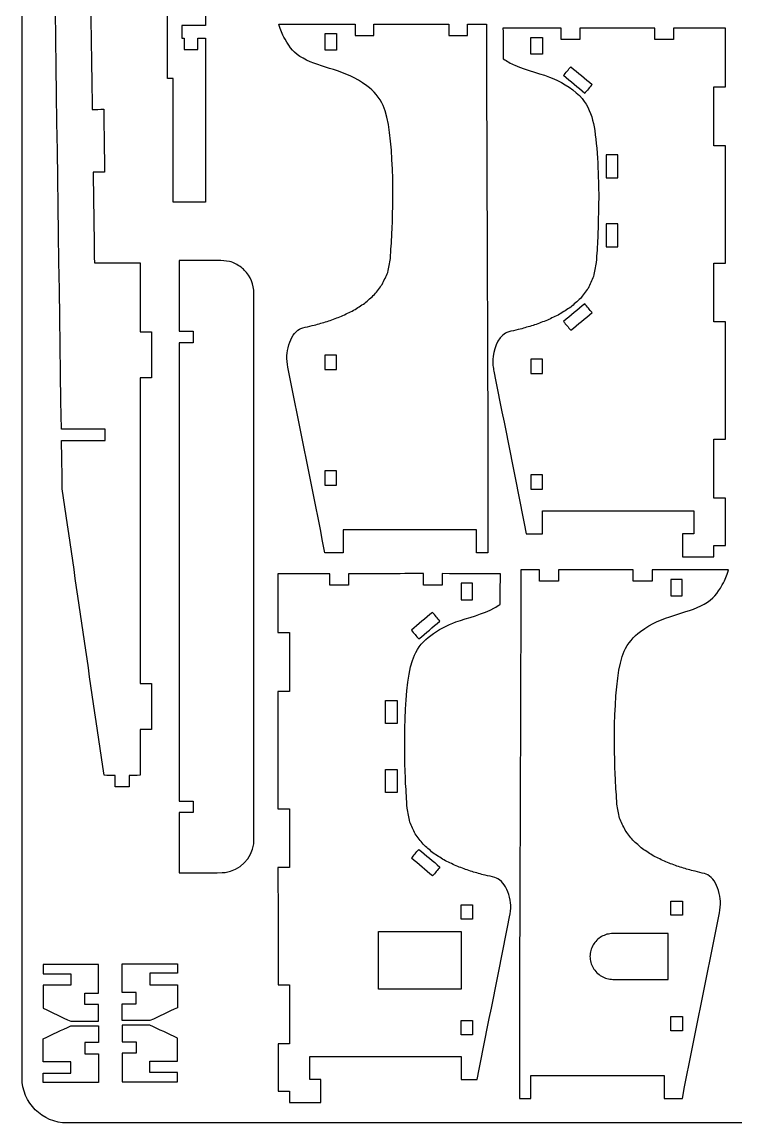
# Model space of a CAD drawing. Extents: x 1449 to 2334, y 110 to 990.
# Drawn here: x 1449.5 to 1607.7, y 109.9 to 354 of the extents above; entities that cross this region are included whole.
import ezdxf

# ---------------------------------------------------------------- set-up
doc = ezdxf.new("R2010")
doc.units = 0
doc.layers.get('0').update_dxf_attribs({"linetype": 'CONTINUOUS'})

msp = doc.modelspace()

# ---------------------------------------------------------------- linework, layer by layer
at = {"color": 175}
for p, q in [((1449.477645, 119.85946), (1449.477645, 539.85946)), ((1729.477645, 109.85946), (1459.477645, 109.85946))]:
    msp.add_line(p, q, dxfattribs=at)
at = {"color": 3}
for p, q in [((1577.309745, 316.04396), (1577.109045, 306.17486)), ((1495.453245, 300.92576), (1493.552845, 301.17596))]:
    msp.add_line(p, q, dxfattribs=at)
for points in [[(1458.205645, 263.74326), (1457.252645, 329.69076), (1456.299645, 395.63836), (1455.346645, 461.58576)], [(1481.737245, 341.47936), (1481.737245, 362.79356), (1481.737245, 384.10776), (1481.737245, 405.42196)], [(1490.183045, 393.66356), (1490.183045, 380.18826), (1490.183045, 366.71306), (1490.183045, 353.23786)], [(1464.489845, 372.28556), (1464.671145, 359.73786), (1464.852445, 347.19026), (1465.033645, 334.64266)], [(1490.183045, 353.23786), (1488.428845, 353.23786), (1486.674745, 353.23786), (1484.920545, 353.23786)], [(1484.920545, 353.23786), (1484.920545, 352.30696), (1484.920545, 351.37616), (1484.920545, 350.44536)], [(1506.401345, 353.58166), (1512.050445, 353.58356), (1517.699745, 353.58566), (1523.348845, 353.58766)], [(1507.776645, 350.22336), (1507.054045, 351.59406), (1506.811845, 352.08386), (1506.401345, 353.58166)], [(1523.348845, 353.58766), (1523.348745, 352.73786), (1523.348745, 351.88796), (1523.348645, 351.03826)], [(1527.501445, 351.03746), (1527.501545, 351.88726), (1527.501645, 352.73716), (1527.501645, 353.58696)], [(1527.501645, 353.58696), (1533.038745, 353.58596), (1538.575845, 353.58496), (1544.112845, 353.58396)], [(1544.112845, 353.58396), (1544.112745, 352.73416), (1544.112645, 351.88436), (1544.112545, 351.03456)], [(1548.265445, 351.03386), (1548.265545, 351.88366), (1548.265545, 352.73346), (1548.265645, 353.58326)], [(1548.265645, 353.58326), (1549.645245, 353.57996), (1551.024945, 353.57686), (1552.404645, 353.57356)], [(1552.404645, 353.57356), (1552.514645, 323.12246), (1552.624645, 292.67146), (1552.734645, 262.22026)], [(1568.972445, 352.68586), (1564.679645, 352.68836), (1560.386945, 352.69076), (1556.094245, 352.69336)], [(1556.094245, 352.69336), (1556.110945, 350.42756), (1556.127645, 348.16186), (1556.144345, 345.89616)], [(1568.972645, 350.13606), (1568.972545, 350.98596), (1568.972545, 351.83596), (1568.972445, 352.68586)], [(1589.738045, 352.68866), (1584.200545, 352.68786), (1578.663145, 352.68706), (1573.125645, 352.68636)], [(1573.125645, 352.68636), (1573.125645, 351.83646), (1573.125645, 350.98656), (1573.125745, 350.13676)], [(1589.738245, 350.13896), (1589.738145, 350.98886), (1589.738145, 351.83876), (1589.738045, 352.68866)], [(1605.404145, 352.69976), (1601.566445, 352.69616), (1597.728845, 352.69276), (1593.891145, 352.68926)], [(1593.891145, 352.68926), (1593.891245, 351.83936), (1593.891245, 350.98936), (1593.891345, 350.13956)], [(1605.405545, 339.63036), (1605.405145, 343.98676), (1605.404545, 348.34336), (1605.404145, 352.69976)], [(1484.920545, 350.44536), (1485.080545, 350.44536), (1485.240645, 350.44536), (1485.400645, 350.44536)], [(1485.400645, 350.44536), (1485.400645, 349.59716), (1485.400645, 348.74896), (1485.400645, 347.90086)], [(1488.460145, 347.90086), (1488.460145, 348.75136), (1488.460145, 349.60176), (1488.460145, 350.45226)], [(1488.460145, 350.45226), (1489.034345, 350.45226), (1489.608745, 350.45226), (1490.183045, 350.45226)], [(1490.183045, 350.45226), (1490.183045, 338.33386), (1490.183045, 326.21556), (1490.183045, 314.09706)], [(1511.780645, 345.97836), (1509.710445, 347.14416), (1508.947845, 348.27926), (1507.776645, 350.22336)], [(1523.348645, 351.03826), (1524.732945, 351.03796), (1526.117145, 351.03776), (1527.501445, 351.03746)], [(1544.112545, 351.03456), (1545.496845, 351.03436), (1546.881145, 351.03416), (1548.265445, 351.03386)], [(1573.125745, 350.13676), (1571.741445, 350.13656), (1570.357045, 350.13626), (1568.972645, 350.13606)], [(1593.891345, 350.13956), (1592.506945, 350.13936), (1591.122545, 350.13916), (1589.738245, 350.13896)], [(1485.400645, 347.90086), (1486.420445, 347.90086), (1487.440345, 347.90086), (1488.460145, 347.90086)], [(1525.909645, 339.90106), (1520.965345, 343.64066), (1515.894945, 343.66136), (1511.780645, 345.97836)], [(1556.144345, 345.89616), (1557.122845, 345.27506), (1557.665445, 344.91276), (1558.757245, 344.42566)], [(1558.757245, 344.42566), (1561.215745, 343.32886), (1564.870745, 342.53106), (1567.382945, 341.43376)], [(1482.961045, 341.47936), (1482.553045, 341.47936), (1482.145245, 341.47936), (1481.737245, 341.47936)], [(1482.961045, 314.09706), (1482.961045, 323.22446), (1482.961045, 332.35196), (1482.961045, 341.47936)], [(1529.531245, 335.49246), (1528.731645, 337.24906), (1527.442445, 338.74176), (1525.909645, 339.90106)], [(1567.382945, 341.43376), (1569.488745, 340.51386), (1572.181845, 338.81916), (1573.657745, 337.03486)], [(1602.856445, 339.63006), (1603.706145, 339.63016), (1604.555845, 339.63026), (1605.405545, 339.63036)], [(1602.857545, 326.60136), (1602.857145, 330.94426), (1602.856845, 335.28716), (1602.856445, 339.63006)], [(1573.657745, 337.03486), (1574.938645, 335.48616), (1575.727145, 333.47056), (1576.149845, 331.52286)], [(1465.033645, 334.64266), (1465.883445, 334.65496), (1466.733145, 334.66726), (1467.582945, 334.67956)], [(1467.582945, 334.67956), (1467.650045, 330.04156), (1467.717045, 325.40356), (1467.784045, 320.76556)], [(1531.469245, 307.05906), (1531.799045, 313.07826), (1532.091245, 329.86806), (1529.531245, 335.49246)], [(1576.149845, 331.52286), (1576.960445, 327.78886), (1577.278945, 319.99436), (1577.309745, 316.04396)], [(1605.407145, 326.60156), (1604.557245, 326.60156), (1603.707445, 326.60146), (1602.857545, 326.60136)], [(1605.409245, 300.54356), (1605.408545, 309.22956), (1605.407845, 317.91556), (1605.407145, 326.60156)], [(1467.784045, 320.76556), (1466.934345, 320.75326), (1466.084545, 320.74086), (1465.234845, 320.72856)], [(1465.234845, 320.72856), (1465.330545, 314.02076), (1465.426245, 307.31306), (1465.521845, 300.60516)], [(1490.183045, 314.09706), (1487.775645, 314.09706), (1485.368345, 314.09706), (1482.961045, 314.09706)], [(1531.139145, 301.58756), (1531.249145, 303.41146), (1531.359245, 305.23516), (1531.469245, 307.05906)], [(1577.109045, 306.17486), (1576.999345, 304.35086), (1576.889645, 302.52686), (1576.779945, 300.70286)], [(1465.521845, 300.60516), (1468.895145, 300.60536), (1472.268245, 300.60546), (1475.641445, 300.60566)], [(1475.641445, 300.60566), (1475.641445, 295.50656), (1475.641445, 290.40736), (1475.641445, 285.30826)], [(1493.552845, 301.17596), (1490.460745, 301.17596), (1487.368645, 301.17596), (1484.276545, 301.17596)], [(1484.276545, 301.17596), (1484.276545, 295.93366), (1484.276545, 290.69146), (1484.276545, 285.44916)], [(1498.022745, 299.65856), (1497.161445, 300.23416), (1496.497245, 300.64596), (1495.453245, 300.92576)], [(1530.547945, 298.50616), (1530.745045, 299.53326), (1530.942045, 300.56046), (1531.139145, 301.58756)], [(1576.779945, 300.70286), (1576.582945, 299.67556), (1576.386045, 298.64826), (1576.189145, 297.62086)], [(1602.859745, 300.54326), (1603.709645, 300.54336), (1604.559345, 300.54346), (1605.409245, 300.54356)], [(1602.860945, 287.51436), (1602.860545, 291.85736), (1602.860045, 296.20026), (1602.859745, 300.54326)], [(1498.744945, 299.02536), (1498.504245, 299.23636), (1498.263445, 299.44746), (1498.022745, 299.65856)], [(1500.895545, 293.83326), (1500.830745, 295.81046), (1500.159445, 297.61086), (1498.744945, 299.02536)], [(1529.338745, 295.85136), (1529.741845, 296.73636), (1530.144845, 297.62116), (1530.547945, 298.50616)], [(1527.609945, 293.58796), (1528.186245, 294.34246), (1528.762545, 295.09696), (1529.338745, 295.85136)], [(1576.189145, 297.62086), (1575.786245, 296.73576), (1575.383245, 295.85076), (1574.980345, 294.96556)], [(1500.895545, 172.71606), (1500.895545, 213.08846), (1500.895545, 253.46086), (1500.895545, 293.83326)], [(1525.460045, 291.68036), (1526.176745, 292.31626), (1526.893345, 292.95206), (1527.609945, 293.58796)], [(1574.980345, 294.96556), (1574.404245, 294.21086), (1573.828045, 293.45616), (1573.251845, 292.70146)], [(1522.987345, 290.09296), (1523.811545, 290.62206), (1524.635845, 291.15116), (1525.460045, 291.68036)], [(1571.102245, 290.79296), (1570.278045, 290.26356), (1569.453845, 289.73396), (1568.629645, 289.20456)], [(1573.251845, 292.70146), (1572.535345, 292.06526), (1571.818745, 291.42916), (1571.102245, 290.79296)], [(1517.467245, 287.73706), (1518.408245, 288.08806), (1519.349245, 288.43916), (1520.290245, 288.79026)], [(1520.290245, 288.79026), (1521.189345, 289.22456), (1522.088345, 289.65866), (1522.987345, 290.09296)], [(1568.629645, 289.20456), (1567.730645, 288.77006), (1566.831545, 288.33556), (1565.932645, 287.90096)], [(1509.614845, 284.57616), (1509.914045, 285.00096), (1510.564845, 285.66746), (1511.019545, 285.92096)], [(1511.019545, 285.92096), (1511.636145, 286.26466), (1513.852545, 286.69436), (1514.616445, 286.89756)], [(1514.616445, 286.89756), (1515.566645, 287.17736), (1516.516945, 287.45716), (1517.467245, 287.73706)], [(1560.258745, 286.00616), (1559.494145, 285.80256), (1557.278945, 285.37256), (1556.661745, 285.02826)], [(1563.109445, 286.84666), (1562.159245, 286.56656), (1561.208945, 286.28626), (1560.258745, 286.00616)], [(1565.932645, 287.90096), (1564.991545, 287.54956), (1564.050545, 287.19806), (1563.109445, 286.84666)], [(1605.410445, 287.51466), (1604.560545, 287.51456), (1603.710745, 287.51446), (1602.860945, 287.51436)], [(1605.412645, 261.49696), (1605.411845, 270.16946), (1605.411145, 278.84216), (1605.410445, 287.51466)], [(1475.641445, 285.30826), (1476.491345, 285.30826), (1477.341145, 285.30836), (1478.190945, 285.30836)], [(1478.190945, 285.30836), (1478.190945, 281.90896), (1478.190945, 278.50956), (1478.190945, 275.11006)], [(1484.276545, 285.44916), (1485.328945, 285.44916), (1486.381445, 285.44916), (1487.433845, 285.44916)], [(1487.433845, 285.44916), (1487.433845, 284.59926), (1487.433845, 283.74946), (1487.433845, 282.89956)], [(1508.189145, 280.05626), (1508.253745, 281.50546), (1508.774745, 283.38326), (1509.614845, 284.57616)], [(1556.661745, 285.02826), (1554.880445, 284.03436), (1553.852645, 281.03966), (1553.832245, 279.16226)], [(1487.433845, 282.89956), (1486.381445, 282.89956), (1485.328945, 282.89956), (1484.276545, 282.89956)], [(1484.276545, 282.89956), (1484.276545, 249.01166), (1484.276545, 215.12366), (1484.276545, 181.23566)], [(1508.434945, 277.46706), (1508.275945, 278.33356), (1508.149345, 279.16316), (1508.189145, 280.05626)], [(1553.832245, 279.16226), (1553.841945, 278.72966), (1553.851745, 278.29716), (1553.861445, 277.86456)], [(1516.633745, 236.32816), (1513.900845, 250.04116), (1511.167845, 263.75406), (1508.434945, 277.46706)], [(1553.861445, 277.86456), (1553.933845, 277.43396), (1554.006045, 277.00346), (1554.078345, 276.57286)], [(1554.078345, 276.57286), (1556.474445, 264.56066), (1558.870645, 252.54856), (1561.266745, 240.53636)], [(1478.190945, 275.11006), (1477.341245, 275.11006), (1476.491345, 275.10996), (1475.641545, 275.10996)], [(1475.641545, 275.10996), (1475.641645, 252.52616), (1475.641645, 229.94226), (1475.641745, 207.35846)], [(1467.882445, 263.74366), (1464.656845, 263.74356), (1461.431245, 263.74336), (1458.205645, 263.74326)], [(1467.882445, 261.19406), (1467.882445, 262.04396), (1467.882445, 262.89376), (1467.882445, 263.74366)], [(1552.734645, 262.22026), (1552.733945, 253.58726), (1552.733345, 244.95416), (1552.732545, 236.32116)], [(1602.863045, 261.49666), (1603.712945, 261.49676), (1604.562745, 261.49686), (1605.412645, 261.49696)], [(1602.864145, 248.42706), (1602.863745, 252.78356), (1602.863445, 257.14016), (1602.863045, 261.49666)], [(1458.242545, 261.19376), (1461.455845, 261.19386), (1464.669145, 261.19406), (1467.882445, 261.19406)], [(1458.397145, 250.48706), (1458.345645, 254.05596), (1458.294045, 257.62486), (1458.242545, 261.19376)], [(1467.649845, 186.96176), (1464.565645, 208.13686), (1461.481445, 229.31196), (1458.397145, 250.48706)], [(1605.413745, 248.42746), (1604.563945, 248.42736), (1603.714045, 248.42716), (1602.864145, 248.42706)], [(1605.414645, 237.94776), (1605.414445, 241.44096), (1605.414045, 244.93416), (1605.413745, 248.42746)], [(1564.833645, 245.59356), (1576.017345, 245.59526), (1587.201045, 245.59676), (1598.384745, 245.59836)], [(1564.834045, 240.53476), (1564.833945, 242.22096), (1564.833845, 243.90726), (1564.833645, 245.59356)], [(1598.384745, 245.59836), (1598.384945, 243.89866), (1598.385045, 242.19886), (1598.385245, 240.49906)], [(1520.645145, 241.42626), (1520.644945, 239.72656), (1520.644945, 238.02706), (1520.644745, 236.32736)], [(1550.251745, 241.42046), (1540.382845, 241.42236), (1530.514045, 241.42436), (1520.645145, 241.42626)], [(1550.251245, 236.32156), (1550.251445, 238.02126), (1550.251545, 239.72086), (1550.251745, 241.42046)], [(1561.266745, 240.53636), (1562.455945, 240.53576), (1563.644945, 240.53526), (1564.834045, 240.53476)], [(1595.903545, 240.49876), (1595.903445, 238.79826), (1595.903445, 237.09786), (1595.903345, 235.39736)], [(1598.385245, 240.49906), (1597.558045, 240.49906), (1596.730745, 240.49886), (1595.903545, 240.49876)], [(1602.865545, 237.94756), (1603.715245, 237.94766), (1604.564945, 237.94766), (1605.414645, 237.94776)], [(1602.865645, 235.39816), (1602.865645, 236.24796), (1602.865645, 237.09776), (1602.865545, 237.94756)], [(1520.644745, 236.32736), (1519.307745, 236.32766), (1517.970745, 236.32786), (1516.633745, 236.32816)], [(1552.732545, 236.32116), (1551.905445, 236.32126), (1551.078345, 236.32136), (1550.251245, 236.32156)], [(1595.903345, 235.39736), (1598.224045, 235.39766), (1600.544945, 235.39796), (1602.865645, 235.39816)], [(1560.086645, 232.54386), (1559.976645, 202.09276), (1559.866645, 171.64176), (1559.756645, 141.19056)], [(1564.225645, 232.55356), (1562.846045, 232.55026), (1561.466345, 232.54716), (1560.086645, 232.54386)], [(1564.225845, 230.00416), (1564.225745, 230.85396), (1564.225745, 231.70376), (1564.225645, 232.55356)], [(1584.989645, 232.55726), (1579.452545, 232.55626), (1573.915445, 232.55526), (1568.378445, 232.55426)], [(1568.378445, 232.55426), (1568.378545, 231.70446), (1568.378645, 230.85466), (1568.378745, 230.00486)], [(1584.989845, 230.00776), (1584.989745, 230.85756), (1584.989645, 231.70746), (1584.989645, 232.55726)], [(1606.089945, 232.55196), (1600.440845, 232.55386), (1594.791545, 232.55596), (1589.142445, 232.55796)], [(1589.142445, 232.55796), (1589.142545, 231.70816), (1589.142545, 230.85826), (1589.142645, 230.00856)], [(1604.714645, 229.19366), (1605.437245, 230.56436), (1605.679445, 231.05416), (1606.089945, 232.55196)], [(1517.724345, 231.68496), (1513.888245, 231.68176), (1510.052145, 231.67856), (1506.216045, 231.67536)], [(1506.216045, 231.67536), (1506.216245, 227.31926), (1506.216545, 222.96296), (1506.216845, 218.60686)], [(1517.724545, 229.13556), (1517.724445, 229.98526), (1517.724445, 230.83516), (1517.724345, 231.68496)], [(1538.488945, 231.68716), (1532.951745, 231.68656), (1527.414545, 231.68596), (1521.877345, 231.68546)], [(1521.877345, 231.68546), (1521.877445, 230.83566), (1521.877445, 229.98576), (1521.877545, 229.13596)], [(1538.489145, 229.13776), (1538.489045, 229.98756), (1538.489045, 230.83736), (1538.488945, 231.68716)], [(1555.525745, 231.68036), (1551.231045, 231.68276), (1546.936445, 231.68516), (1542.641745, 231.68756)], [(1542.641745, 231.68756), (1542.641845, 230.83776), (1542.641945, 229.98806), (1542.642045, 229.13826)], [(1555.476545, 224.88366), (1555.492945, 227.14916), (1555.509345, 229.41486), (1555.525745, 231.68036)], [(1568.378745, 230.00486), (1566.994445, 230.00466), (1565.610145, 230.00446), (1564.225845, 230.00416)], [(1589.142645, 230.00856), (1587.758345, 230.00826), (1586.374145, 230.00806), (1584.989845, 230.00776)], [(1521.877545, 229.13596), (1520.493245, 229.13576), (1519.108845, 229.13566), (1517.724545, 229.13556)], [(1542.642045, 229.13826), (1541.257745, 229.13806), (1539.873445, 229.13796), (1538.489145, 229.13776)], [(1600.710645, 224.94866), (1602.780845, 226.11446), (1603.543445, 227.24956), (1604.714645, 229.19366)], [(1554.207945, 224.07786), (1554.630745, 224.34646), (1555.053745, 224.61506), (1555.476545, 224.88366)], [(1586.581645, 218.87136), (1591.525945, 222.61096), (1596.596345, 222.63166), (1600.710645, 224.94866)], [(1545.652145, 220.97306), (1548.185345, 221.87886), (1551.833045, 222.74066), (1554.207945, 224.07786)], [(1540.078545, 218.00146), (1541.633645, 219.17736), (1543.804945, 220.31256), (1545.652145, 220.97306)], [(1506.216845, 218.60686), (1507.066545, 218.60696), (1507.916245, 218.60706), (1508.765945, 218.60716)], [(1508.765945, 218.60716), (1508.766245, 214.26446), (1508.766645, 209.92186), (1508.767045, 205.57916)], [(1536.456845, 213.59306), (1537.256645, 215.35006), (1538.545245, 216.84206), (1540.078545, 218.00146)], [(1582.960045, 214.46276), (1583.759645, 216.21936), (1585.048845, 217.71206), (1586.581645, 218.87136)], [(1534.518745, 185.15976), (1534.188945, 191.17886), (1533.896645, 207.96876), (1536.456845, 213.59306)], [(1581.022045, 186.02936), (1580.692245, 192.04856), (1580.400045, 208.83836), (1582.960045, 214.46276)], [(1475.641745, 207.35846), (1476.491545, 207.35846), (1477.341345, 207.35856), (1478.191245, 207.35856)], [(1478.191245, 207.35856), (1478.191245, 203.95916), (1478.191345, 200.55966), (1478.191345, 197.16026)], [(1508.767045, 205.57916), (1507.917145, 205.57906), (1507.067345, 205.57906), (1506.217445, 205.57896)], [(1506.217445, 205.57896), (1506.218145, 196.89356), (1506.219045, 188.20806), (1506.219745, 179.52256)], [(1478.191345, 197.16026), (1477.341445, 197.16026), (1476.491645, 197.16016), (1475.641845, 197.16016)], [(1475.641845, 197.16016), (1475.641845, 193.76076), (1475.641845, 190.36146), (1475.641845, 186.96196)], [(1470.137145, 186.95636), (1469.308045, 186.95816), (1468.478945, 186.95986), (1467.649845, 186.96176)], [(1470.137145, 184.40686), (1470.137145, 185.25676), (1470.137145, 186.10646), (1470.137145, 186.95636)], [(1475.641845, 186.96196), (1474.826745, 186.96016), (1474.011545, 186.95826), (1473.196445, 186.95646)], [(1473.196445, 186.95646), (1473.196445, 186.10666), (1473.196445, 185.25676), (1473.196445, 184.40706)], [(1581.352145, 180.55786), (1581.242145, 182.38176), (1581.132045, 184.20546), (1581.022045, 186.02936)], [(1473.196445, 184.40706), (1472.176645, 184.40696), (1471.156945, 184.40696), (1470.137145, 184.40686)], [(1534.848845, 179.68816), (1534.738845, 181.51206), (1534.628745, 183.33586), (1534.518745, 185.15976)], [(1484.276545, 181.23566), (1485.328945, 181.23566), (1486.381445, 181.23566), (1487.433845, 181.23566)], [(1487.433845, 181.23566), (1487.433845, 180.38576), (1487.433845, 179.53606), (1487.433845, 178.68616)], [(1487.433845, 178.68616), (1486.381445, 178.68616), (1485.328945, 178.68616), (1484.276545, 178.68616)], [(1484.276545, 178.68616), (1484.276545, 174.24856), (1484.276545, 169.81106), (1484.276545, 165.37346)], [(1506.219745, 179.52256), (1507.069645, 179.52266), (1507.919345, 179.52276), (1508.769245, 179.52286)], [(1508.769245, 179.52286), (1508.769645, 175.18016), (1508.769945, 170.83756), (1508.770245, 166.49486)], [(1535.440145, 176.60666), (1535.243045, 177.63386), (1535.045945, 178.66106), (1534.848845, 179.68816)], [(1581.943345, 177.47646), (1581.746245, 178.50356), (1581.549245, 179.53076), (1581.352145, 180.55786)], [(1536.649345, 173.95186), (1536.246245, 174.83676), (1535.843245, 175.72176), (1535.440145, 176.60666)], [(1583.152545, 174.82166), (1582.749445, 175.70666), (1582.346445, 176.59146), (1581.943345, 177.47646)], [(1538.378145, 171.68826), (1537.801845, 172.44276), (1537.225545, 173.19736), (1536.649345, 173.95186)], [(1584.881345, 172.55826), (1584.305045, 173.31276), (1583.728745, 174.06726), (1583.152545, 174.82166)], [(1494.511245, 165.43626), (1497.774745, 165.86606), (1500.402945, 168.49406), (1500.832745, 171.75766)], [(1500.832745, 171.75766), (1500.853745, 172.07706), (1500.874545, 172.39666), (1500.895545, 172.71606)], [(1540.528045, 169.78046), (1539.811345, 170.41636), (1539.094745, 171.05236), (1538.378145, 171.68826)], [(1587.031245, 170.65066), (1586.314545, 171.28656), (1585.597945, 171.92236), (1584.881345, 172.55826)], [(1543.000845, 168.19286), (1542.176545, 168.72206), (1541.352345, 169.25126), (1540.528045, 169.78046)], [(1589.503945, 169.06326), (1588.679745, 169.59236), (1587.855445, 170.12146), (1587.031245, 170.65066)], [(1592.201045, 167.76056), (1591.301945, 168.19486), (1590.402945, 168.62896), (1589.503945, 169.06326)], [(1508.770245, 166.49486), (1507.920345, 166.49486), (1507.070645, 166.49486), (1506.220745, 166.49476)], [(1506.220745, 166.49476), (1506.221445, 157.82286), (1506.222245, 149.15106), (1506.222945, 140.47916)], [(1545.697945, 166.89006), (1544.798945, 167.32426), (1543.899845, 167.75866), (1543.000845, 168.19286)], [(1548.521245, 165.83646), (1547.580145, 166.18766), (1546.639045, 166.53886), (1545.697945, 166.89006)], [(1595.024045, 166.70736), (1594.083045, 167.05836), (1593.142045, 167.40946), (1592.201045, 167.76056)], [(1597.874845, 165.86786), (1596.924645, 166.14766), (1595.974345, 166.42746), (1595.024045, 166.70736)], [(1484.276545, 165.37346), (1485.865145, 165.37346), (1493.494845, 165.30236), (1494.511245, 165.43626)], [(1551.372045, 164.99686), (1550.421745, 165.27666), (1549.471545, 165.55666), (1548.521245, 165.83646)], [(1554.969145, 164.01996), (1554.352145, 164.36386), (1552.136345, 164.79356), (1551.372045, 164.99686)], [(1556.373945, 162.67506), (1556.074745, 163.09996), (1555.423745, 163.76646), (1554.969145, 164.01996)], [(1601.471745, 164.89126), (1600.855145, 165.23496), (1598.638745, 165.66466), (1597.874845, 165.86786)], [(1602.876445, 163.54646), (1602.577245, 163.97126), (1601.926445, 164.63776), (1601.471745, 164.89126)], [(1557.799645, 158.15516), (1557.734945, 159.60406), (1557.213945, 161.48236), (1556.373945, 162.67506)], [(1604.302145, 159.02656), (1604.237545, 160.47576), (1603.716545, 162.35356), (1602.876445, 163.54646)], [(1604.056345, 156.43736), (1604.215345, 157.30386), (1604.341945, 158.13346), (1604.302145, 159.02656)], [(1557.553845, 155.56576), (1557.712845, 156.43226), (1557.839345, 157.26216), (1557.799645, 158.15516)], [(1595.857545, 115.29846), (1598.590445, 129.01146), (1601.323445, 142.72436), (1604.056345, 156.43736)], [(1550.371445, 119.52736), (1552.765545, 131.54016), (1555.159645, 143.55296), (1557.553845, 155.56576)], [(1528.528345, 139.55806), (1528.528045, 143.80716), (1528.527745, 148.05626), (1528.527345, 152.30536)], [(1528.527345, 152.30536), (1534.618945, 152.30536), (1540.710545, 152.30536), (1546.802045, 152.30536)], [(1546.802045, 152.30536), (1546.802345, 148.05696), (1546.802645, 143.80846), (1546.802845, 139.56006)], [(1579.149945, 151.72716), (1578.740045, 151.55726), (1578.330145, 151.38736), (1577.920245, 151.21746)], [(1580.469545, 151.90106), (1580.029745, 151.84306), (1579.589745, 151.78506), (1579.149945, 151.72716)], [(1592.707245, 151.90326), (1588.628045, 151.90256), (1584.548745, 151.90176), (1580.469545, 151.90106)], [(1592.708245, 141.70556), (1592.707845, 145.10486), (1592.707645, 148.50406), (1592.707245, 151.90326)], [(1576.053945, 149.35086), (1575.884245, 148.94096), (1575.714445, 148.53086), (1575.544645, 148.12096)], [(1576.864245, 150.40706), (1576.594145, 150.05496), (1576.324045, 149.70296), (1576.053945, 149.35086)], [(1577.920245, 151.21746), (1577.568245, 150.94726), (1577.216245, 150.67716), (1576.864245, 150.40706)], [(1575.544645, 148.12096), (1575.486845, 147.68106), (1575.428945, 147.24116), (1575.371145, 146.80126)], [(1575.371145, 146.80126), (1575.429045, 146.36136), (1575.487045, 145.92146), (1575.544945, 145.48156)], [(1466.425945, 145.00596), (1462.346645, 145.00596), (1458.267345, 145.00596), (1454.188045, 145.00596)], [(1454.188045, 145.00596), (1454.188045, 144.31636), (1454.188045, 143.62696), (1454.188045, 142.93746)], [(1466.425945, 138.65416), (1466.425945, 140.77146), (1466.425945, 142.88866), (1466.425945, 145.00596)], [(1471.708845, 138.79826), (1471.708845, 140.91556), (1471.708845, 143.03276), (1471.708845, 145.15006)], [(1471.708845, 145.15006), (1475.788145, 145.15006), (1479.867445, 145.15006), (1483.946745, 145.15006)], [(1483.946745, 145.15006), (1483.946745, 144.46046), (1483.946745, 143.77106), (1483.946745, 143.08156)], [(1575.544945, 145.48156), (1575.714845, 145.07176), (1575.884645, 144.66176), (1576.054545, 144.25196)], [(1576.054545, 144.25196), (1576.324645, 143.89996), (1576.594745, 143.54806), (1576.864845, 143.19606)], [(1454.188045, 142.93746), (1456.227645, 142.93746), (1458.267345, 142.93746), (1460.307045, 142.93746)], [(1460.307045, 142.93746), (1460.307045, 142.08756), (1460.307045, 141.23776), (1460.307045, 140.38786)], [(1483.946745, 143.08156), (1481.907145, 143.08156), (1479.867445, 143.08156), (1477.827745, 143.08156)], [(1477.827745, 143.08156), (1477.827745, 142.23166), (1477.827745, 141.38186), (1477.827745, 140.53196)], [(1576.864845, 143.19606), (1577.216945, 142.92606), (1577.568945, 142.65596), (1577.921045, 142.38596)], [(1577.921045, 142.38596), (1578.330945, 142.21616), (1578.740945, 142.04656), (1579.150845, 141.87676)], [(1579.150845, 141.87676), (1579.590745, 141.81896), (1580.030645, 141.76116), (1580.470545, 141.70326)], [(1580.470545, 141.70326), (1584.549745, 141.70406), (1588.629045, 141.70486), (1592.708245, 141.70556)], [(1460.307045, 140.38786), (1458.267345, 140.38786), (1456.227645, 140.38786), (1454.188045, 140.38786)], [(1454.188045, 140.38786), (1454.188045, 138.68826), (1454.188045, 136.98846), (1454.188045, 135.28876)], [(1477.827745, 140.53196), (1479.867445, 140.53196), (1481.907145, 140.53196), (1483.946745, 140.53196)], [(1483.946745, 140.53196), (1483.946745, 138.83236), (1483.946745, 137.13256), (1483.946745, 135.43286)], [(1506.222945, 140.47916), (1507.072845, 140.47926), (1507.922645, 140.47926), (1508.772545, 140.47936)], [(1508.772545, 140.47936), (1508.772845, 136.12326), (1508.773145, 131.76706), (1508.773545, 127.41096)], [(1546.802845, 139.56006), (1540.711345, 139.55936), (1534.619945, 139.55876), (1528.528345, 139.55806)], [(1559.756645, 141.19056), (1559.757345, 132.55756), (1559.757945, 123.92446), (1559.758745, 115.29146)], [(1463.366445, 136.10456), (1463.366445, 136.95446), (1463.366445, 137.80426), (1463.366445, 138.65416)], [(1463.366445, 138.65416), (1464.386345, 138.65416), (1465.406145, 138.65416), (1466.425945, 138.65416)], [(1474.768345, 138.79826), (1473.748445, 138.79826), (1472.728645, 138.79826), (1471.708845, 138.79826)], [(1474.768345, 136.24866), (1474.768345, 137.09856), (1474.768345, 137.94836), (1474.768345, 138.79826)], [(1454.188045, 135.28876), (1456.227645, 134.33016), (1458.267345, 133.37146), (1460.307045, 132.41286)], [(1466.425945, 136.10456), (1465.406145, 136.10456), (1464.386345, 136.10456), (1463.366445, 136.10456)], [(1466.425945, 132.41286), (1466.425945, 133.64346), (1466.425945, 134.87396), (1466.425945, 136.10456)], [(1471.708845, 132.55696), (1471.708845, 133.78756), (1471.708845, 135.01806), (1471.708845, 136.24866)], [(1471.708845, 136.24866), (1472.728645, 136.24866), (1473.748445, 136.24866), (1474.768345, 136.24866)], [(1483.946745, 135.43286), (1481.907145, 134.47426), (1479.867445, 133.51556), (1477.827745, 132.55696)], [(1460.307045, 132.41286), (1462.346645, 132.41286), (1464.386345, 132.41286), (1466.425945, 132.41286)], [(1477.827745, 132.55696), (1475.788145, 132.55696), (1473.748445, 132.55696), (1471.708845, 132.55696)], [(1454.188045, 128.53896), (1456.227645, 129.49756), (1458.267345, 130.45626), (1460.307045, 131.41486)], [(1460.307045, 131.41486), (1462.346645, 131.41486), (1464.386345, 131.41486), (1466.425945, 131.41486)], [(1466.425945, 131.41486), (1466.425945, 130.18426), (1466.425945, 128.95376), (1466.425945, 127.72316)], [(1477.827745, 131.55896), (1475.788145, 131.55896), (1473.748445, 131.55896), (1471.708845, 131.55896)], [(1471.708845, 131.55896), (1471.708845, 130.32836), (1471.708845, 129.09786), (1471.708845, 127.86726)], [(1483.946745, 128.68306), (1481.907145, 129.64166), (1479.867445, 130.60036), (1477.827745, 131.55896)], [(1454.188045, 123.43986), (1454.188045, 125.13946), (1454.188045, 126.83926), (1454.188045, 128.53896)], [(1466.425945, 127.72316), (1465.406145, 127.72316), (1464.386345, 127.72316), (1463.366445, 127.72316)], [(1463.366445, 127.72316), (1463.366445, 126.87326), (1463.366445, 126.02346), (1463.366445, 125.17356)], [(1471.708845, 127.86726), (1472.728645, 127.86726), (1473.748445, 127.86726), (1474.768345, 127.86726)], [(1474.768345, 127.86726), (1474.768345, 127.01736), (1474.768345, 126.16756), (1474.768345, 125.31766)], [(1483.946745, 123.58396), (1483.946745, 125.28356), (1483.946745, 126.98336), (1483.946745, 128.68306)], [(1508.773545, 127.41096), (1507.923745, 127.41086), (1507.073845, 127.41076), (1506.224045, 127.41066)], [(1506.224045, 127.41066), (1506.224345, 123.91776), (1506.224645, 120.42476), (1506.224845, 116.93186)], [(1463.366445, 125.17356), (1464.386345, 125.17356), (1465.406145, 125.17356), (1466.425945, 125.17356)], [(1466.425945, 125.17356), (1466.425945, 123.05626), (1466.425945, 120.93906), (1466.425945, 118.82176)], [(1474.768345, 125.31766), (1473.748445, 125.31766), (1472.728645, 125.31766), (1471.708845, 125.31766)], [(1471.708845, 125.31766), (1471.708845, 123.20036), (1471.708845, 121.08316), (1471.708845, 118.96586)], [(1513.253845, 124.58156), (1524.437245, 124.58276), (1535.620745, 124.58406), (1546.804145, 124.58536)], [(1513.254245, 119.48266), (1513.254145, 121.18226), (1513.253945, 122.88186), (1513.253845, 124.58156)], [(1546.804145, 124.58536), (1546.804245, 122.89896), (1546.804445, 121.21256), (1546.804545, 119.52616)], [(1460.307045, 123.43986), (1458.267345, 123.43986), (1456.227645, 123.43986), (1454.188045, 123.43986)], [(1460.307045, 120.89026), (1460.307045, 121.74016), (1460.307045, 122.58996), (1460.307045, 123.43986)], [(1477.827745, 121.03436), (1477.827745, 121.88426), (1477.827745, 122.73406), (1477.827745, 123.58396)], [(1477.827745, 123.58396), (1479.867445, 123.58396), (1481.907145, 123.58396), (1483.946745, 123.58396)], [(1454.188045, 118.82176), (1454.188045, 119.51136), (1454.188045, 120.20076), (1454.188045, 120.89026)], [(1454.188045, 120.89026), (1456.227645, 120.89026), (1458.267345, 120.89026), (1460.307045, 120.89026)], [(1483.946745, 121.03436), (1481.907145, 121.03436), (1479.867445, 121.03436), (1477.827745, 121.03436)], [(1483.946745, 118.96586), (1483.946745, 119.65546), (1483.946745, 120.34486), (1483.946745, 121.03436)], [(1562.239545, 120.39076), (1572.108445, 120.39266), (1581.977245, 120.39466), (1591.846145, 120.39656)], [(1562.240045, 115.29186), (1562.239845, 116.99156), (1562.239745, 118.69116), (1562.239545, 120.39076)], [(1591.846145, 120.39656), (1591.846345, 118.69686), (1591.846345, 116.99736), (1591.846545, 115.29766)], [(1466.425945, 118.82176), (1462.346645, 118.82176), (1458.267345, 118.82176), (1454.188045, 118.82176)], [(1471.708845, 118.96586), (1475.788145, 118.96586), (1479.867445, 118.96586), (1483.946745, 118.96586)], [(1515.736445, 119.48286), (1514.909045, 119.48276), (1514.081645, 119.48266), (1513.254245, 119.48266)], [(1515.736645, 114.38336), (1515.736545, 116.08316), (1515.736545, 117.78306), (1515.736445, 119.48286)], [(1546.804545, 119.52616), (1547.993445, 119.52656), (1549.182445, 119.52696), (1550.371445, 119.52736)], [(1506.224845, 116.93186), (1507.074545, 116.93196), (1507.924245, 116.93216), (1508.773945, 116.93226)], [(1508.773945, 116.93226), (1508.774045, 116.08246), (1508.774145, 115.23266), (1508.774245, 114.38286)], [(1559.758745, 115.29146), (1560.585845, 115.29156), (1561.412945, 115.29166), (1562.240045, 115.29186)], [(1591.846545, 115.29766), (1593.183545, 115.29796), (1594.520545, 115.29816), (1595.857545, 115.29846)], [(1508.774245, 114.38286), (1511.095045, 114.38306), (1513.415845, 114.38316), (1515.736645, 114.38336)]]:
    msp.add_open_spline(points, degree=3, dxfattribs=at)
at = {"color": 250}
for points in [[(1516.642545, 347.78856), (1516.642645, 349.00866), (1516.642745, 350.22896), (1516.642845, 351.44906)], [(1516.642845, 351.44906), (1517.492645, 351.44886), (1518.342445, 351.44876), (1519.192245, 351.44856)], [(1519.192245, 351.44856), (1519.192145, 350.22846), (1519.192045, 349.00826), (1519.192045, 347.78816)], [(1562.274745, 350.56326), (1563.124645, 350.56336), (1563.974445, 350.56356), (1564.824345, 350.56366)], [(1562.275045, 346.90256), (1562.274945, 348.12276), (1562.274845, 349.34306), (1562.274745, 350.56326)], [(1564.824345, 350.56366), (1564.824445, 349.34346), (1564.824545, 348.12316), (1564.824545, 346.90286)], [(1519.192045, 347.78816), (1518.342245, 347.78826), (1517.492345, 347.78836), (1516.642545, 347.78856)], [(1564.824545, 346.90286), (1563.974745, 346.90276), (1563.124945, 346.90266), (1562.275045, 346.90256)], [(1569.496145, 342.14656), (1570.041045, 342.79876), (1570.585945, 343.45106), (1571.130845, 344.10326)], [(1574.203845, 338.21456), (1572.634545, 339.52526), (1571.065345, 340.83586), (1569.496145, 342.14656)], [(1571.130845, 344.10326), (1572.700045, 342.79256), (1574.269145, 341.48186), (1575.838445, 340.17116)], [(1575.838445, 340.17116), (1575.293545, 339.51896), (1574.748745, 338.86676), (1574.203845, 338.21456)], [(1581.544245, 324.56256), (1580.694345, 324.56246), (1579.844545, 324.56246), (1578.994645, 324.56236)], [(1578.994645, 324.56236), (1578.994845, 322.86406), (1578.994945, 321.16556), (1578.995145, 319.46726)], [(1581.544745, 319.46766), (1581.544545, 321.16596), (1581.544445, 322.86426), (1581.544245, 324.56256)], [(1578.995145, 319.46726), (1579.845045, 319.46736), (1580.694845, 319.46756), (1581.544745, 319.46766)], [(1581.545845, 309.27916), (1580.695945, 309.27906), (1579.846145, 309.27896), (1578.996245, 309.27886)], [(1578.996245, 309.27886), (1578.996445, 307.58056), (1578.996545, 305.88216), (1578.996745, 304.18386)], [(1581.546245, 304.18416), (1581.546145, 305.88256), (1581.546045, 307.58086), (1581.545845, 309.27916)], [(1578.996745, 304.18386), (1579.846645, 304.18396), (1580.696445, 304.18406), (1581.546245, 304.18416)], [(1574.208045, 291.55366), (1572.639045, 290.24216), (1571.070045, 288.93066), (1569.501045, 287.61916)], [(1575.831045, 289.58666), (1575.290045, 290.24236), (1574.749045, 290.89796), (1574.208045, 291.55366)], [(1571.135945, 285.66276), (1572.701045, 286.97076), (1574.266045, 288.27866), (1575.831045, 289.58666)], [(1569.501045, 287.61916), (1570.045945, 286.96706), (1570.590945, 286.31486), (1571.135945, 285.66276)], [(1516.633545, 280.11656), (1516.633445, 279.05886), (1516.633345, 278.00116), (1516.633245, 276.94346)], [(1519.182945, 280.11606), (1518.333145, 280.11626), (1517.483345, 280.11636), (1516.633545, 280.11656)], [(1519.182745, 276.94296), (1519.182845, 278.00066), (1519.182845, 279.05836), (1519.182945, 280.11606)], [(1564.835045, 279.24676), (1563.985145, 279.24666), (1563.135445, 279.24646), (1562.285545, 279.24636)], [(1562.285545, 279.24636), (1562.285645, 278.18866), (1562.285745, 277.13086), (1562.285745, 276.07316)], [(1564.835345, 276.07356), (1564.835245, 277.13126), (1564.835145, 278.18906), (1564.835045, 279.24676)], [(1516.633245, 276.94346), (1517.483145, 276.94326), (1518.332945, 276.94316), (1519.182745, 276.94296)], [(1562.285745, 276.07316), (1563.135645, 276.07326), (1563.985445, 276.07346), (1564.835345, 276.07356)], [(1516.631545, 254.50446), (1516.631445, 253.44676), (1516.631345, 252.38906), (1516.631245, 251.33136)], [(1519.180945, 254.50396), (1518.331145, 254.50416), (1517.481345, 254.50426), (1516.631545, 254.50446)], [(1519.180745, 251.33086), (1519.180745, 252.38856), (1519.180845, 253.44626), (1519.180945, 254.50396)], [(1564.837245, 253.63336), (1563.987345, 253.63326), (1563.137545, 253.63306), (1562.287645, 253.63296)], [(1562.287645, 253.63296), (1562.287745, 252.57526), (1562.287845, 251.51756), (1562.287945, 250.45976)], [(1564.837545, 250.46006), (1564.837445, 251.51786), (1564.837345, 252.57556), (1564.837245, 253.63336)], [(1516.631245, 251.33136), (1517.481045, 251.33126), (1518.330945, 251.33106), (1519.180745, 251.33086)], [(1562.287945, 250.45976), (1563.137845, 250.45986), (1563.987645, 250.46006), (1564.837545, 250.46006)], [(1549.345645, 229.54886), (1548.495745, 229.54876), (1547.645945, 229.54866), (1546.796045, 229.54856)], [(1546.796045, 229.54856), (1546.796145, 228.32846), (1546.796245, 227.10826), (1546.796345, 225.88816)], [(1549.345945, 225.88836), (1549.345845, 227.10856), (1549.345745, 228.32876), (1549.345645, 229.54886)], [(1595.848445, 230.41936), (1594.998645, 230.41916), (1594.148845, 230.41906), (1593.299045, 230.41886)], [(1593.299045, 230.41886), (1593.299145, 229.19876), (1593.299245, 227.97856), (1593.299245, 226.75846)], [(1595.848745, 226.75886), (1595.848645, 227.97896), (1595.848545, 229.19926), (1595.848445, 230.41936)], [(1546.796345, 225.88816), (1547.646245, 225.88826), (1548.496045, 225.88826), (1549.345945, 225.88836)], [(1593.299245, 226.75846), (1594.149045, 226.75856), (1594.998945, 226.75866), (1595.848745, 226.75886)], [(1540.489545, 223.09446), (1538.920645, 221.78306), (1537.351745, 220.47176), (1535.782945, 219.16036)], [(1542.124345, 221.13816), (1541.579345, 221.79026), (1541.034545, 222.44236), (1540.489545, 223.09446)], [(1537.417845, 217.20416), (1538.986745, 218.51546), (1540.555545, 219.82676), (1542.124345, 221.13816)], [(1535.782945, 219.16036), (1536.327845, 218.50836), (1536.872845, 217.85626), (1537.417845, 217.20416)], [(1530.080345, 203.54106), (1530.930245, 203.54116), (1531.780145, 203.54116), (1532.629945, 203.54126)], [(1530.080845, 198.44616), (1530.080645, 200.14446), (1530.080545, 201.84276), (1530.080345, 203.54106)], [(1532.629945, 203.54126), (1532.630045, 201.84296), (1532.630245, 200.14466), (1532.630345, 198.44636)], [(1532.630345, 198.44636), (1531.780445, 198.44626), (1530.930645, 198.44616), (1530.080845, 198.44616)], [(1530.081645, 188.25736), (1530.931445, 188.25746), (1531.781345, 188.25746), (1532.631245, 188.25746)], [(1530.082045, 183.16246), (1530.081845, 184.86076), (1530.081745, 186.55896), (1530.081645, 188.25736)], [(1532.631245, 188.25746), (1532.631345, 186.55926), (1532.631545, 184.86096), (1532.631645, 183.16276)], [(1532.631645, 183.16276), (1531.781745, 183.16266), (1530.931945, 183.16256), (1530.082045, 183.16246)], [(1535.798145, 168.57726), (1536.339245, 169.23226), (1536.880245, 169.88736), (1537.421345, 170.54236)], [(1540.493945, 164.65416), (1538.928645, 165.96186), (1537.363445, 167.26956), (1535.798145, 168.57726)], [(1537.421345, 170.54236), (1538.990445, 169.23176), (1540.559445, 167.92126), (1542.128545, 166.61066)], [(1542.128545, 166.61066), (1541.583645, 165.95846), (1541.038845, 165.30636), (1540.493945, 164.65416)], [(1593.308345, 159.08636), (1594.158145, 159.08656), (1595.007945, 159.08666), (1595.857745, 159.08686)], [(1593.308545, 155.91326), (1593.308445, 156.97096), (1593.308445, 158.02866), (1593.308345, 159.08636)], [(1595.857745, 159.08686), (1595.857845, 158.02916), (1595.857945, 156.97146), (1595.858045, 155.91376)], [(1546.802845, 158.21596), (1547.652745, 158.21606), (1548.502545, 158.21616), (1549.352445, 158.21626)], [(1546.803145, 155.04286), (1546.803045, 156.10056), (1546.802945, 157.15826), (1546.802845, 158.21596)], [(1549.352445, 158.21626), (1549.352545, 157.15856), (1549.352645, 156.10086), (1549.352645, 155.04316)], [(1549.352645, 155.04316), (1548.502845, 155.04306), (1547.653045, 155.04296), (1546.803145, 155.04286)], [(1595.858045, 155.91376), (1595.008145, 155.91356), (1594.158345, 155.91346), (1593.308545, 155.91326)], [(1546.804845, 132.60366), (1547.654745, 132.60376), (1548.504645, 132.60386), (1549.354545, 132.60396)], [(1546.805145, 129.43056), (1546.805045, 130.48826), (1546.804945, 131.54596), (1546.804845, 132.60366)], [(1549.354545, 132.60396), (1549.354545, 131.54626), (1549.354545, 130.48856), (1549.354645, 129.43086)], [(1593.310345, 133.47426), (1594.160145, 133.47446), (1595.009945, 133.47456), (1595.859745, 133.47476)], [(1593.310545, 130.30116), (1593.310545, 131.35886), (1593.310445, 132.41656), (1593.310345, 133.47426)], [(1595.859745, 133.47476), (1595.859845, 132.41706), (1595.859945, 131.35936), (1595.860045, 130.30166)], [(1549.354645, 129.43086), (1548.504845, 129.43076), (1547.655045, 129.43066), (1546.805145, 129.43056)], [(1595.860045, 130.30166), (1595.010245, 130.30156), (1594.160345, 130.30136), (1593.310545, 130.30116)]]:
    msp.add_open_spline(points, degree=3, dxfattribs=at)
at = {"color": 175}
msp.add_open_spline([(1459.477645, 109.85946), (1453.977645, 109.85946), (1449.477645, 114.35946), (1449.477645, 119.85946)], degree=3, dxfattribs=at)

doc.saveas('drawing.dxf')
